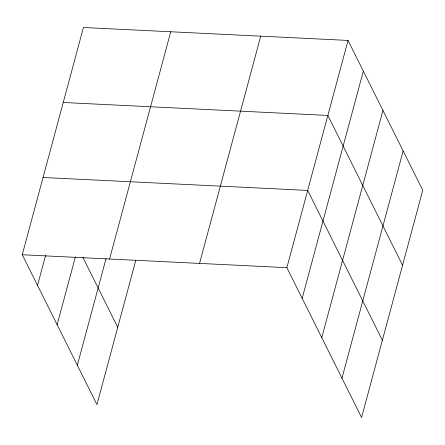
<?xml version="1.0" encoding="UTF-8"?>
<svg xmlns="http://www.w3.org/2000/svg" width="445" height="445" viewBox="0 0 445 445"><rect width="100%" height="100%" fill="white"/><g stroke="black" fill="none" stroke-linecap="round" stroke-linejoin="round"><path stroke-width="0.67" d="M135.77 260.347L96.949 404.566L22.25 254.746L83.421 27.501L348.051 40.434L422.75 190.254L361.579 417.499L286.88 267.679L348.051 40.434M37.536 285.401L45.601 255.43M57.144 324.722L75.427 256.787M77.341 365.239L106.071 258.517M109.576 259.012L170.752 31.767M199.555 263.412L260.726 36.167M302.166 298.339L363.337 71.094M321.768 337.66L382.945 110.416M341.971 378.178L403.142 150.933M63.235 102.489L327.865 115.427L402.564 265.248M43.048 177.483L307.679 190.416L382.377 340.236M22.25 254.746L286.88 267.679M82.837 257.282L117.747 327.303"/></g></svg>
